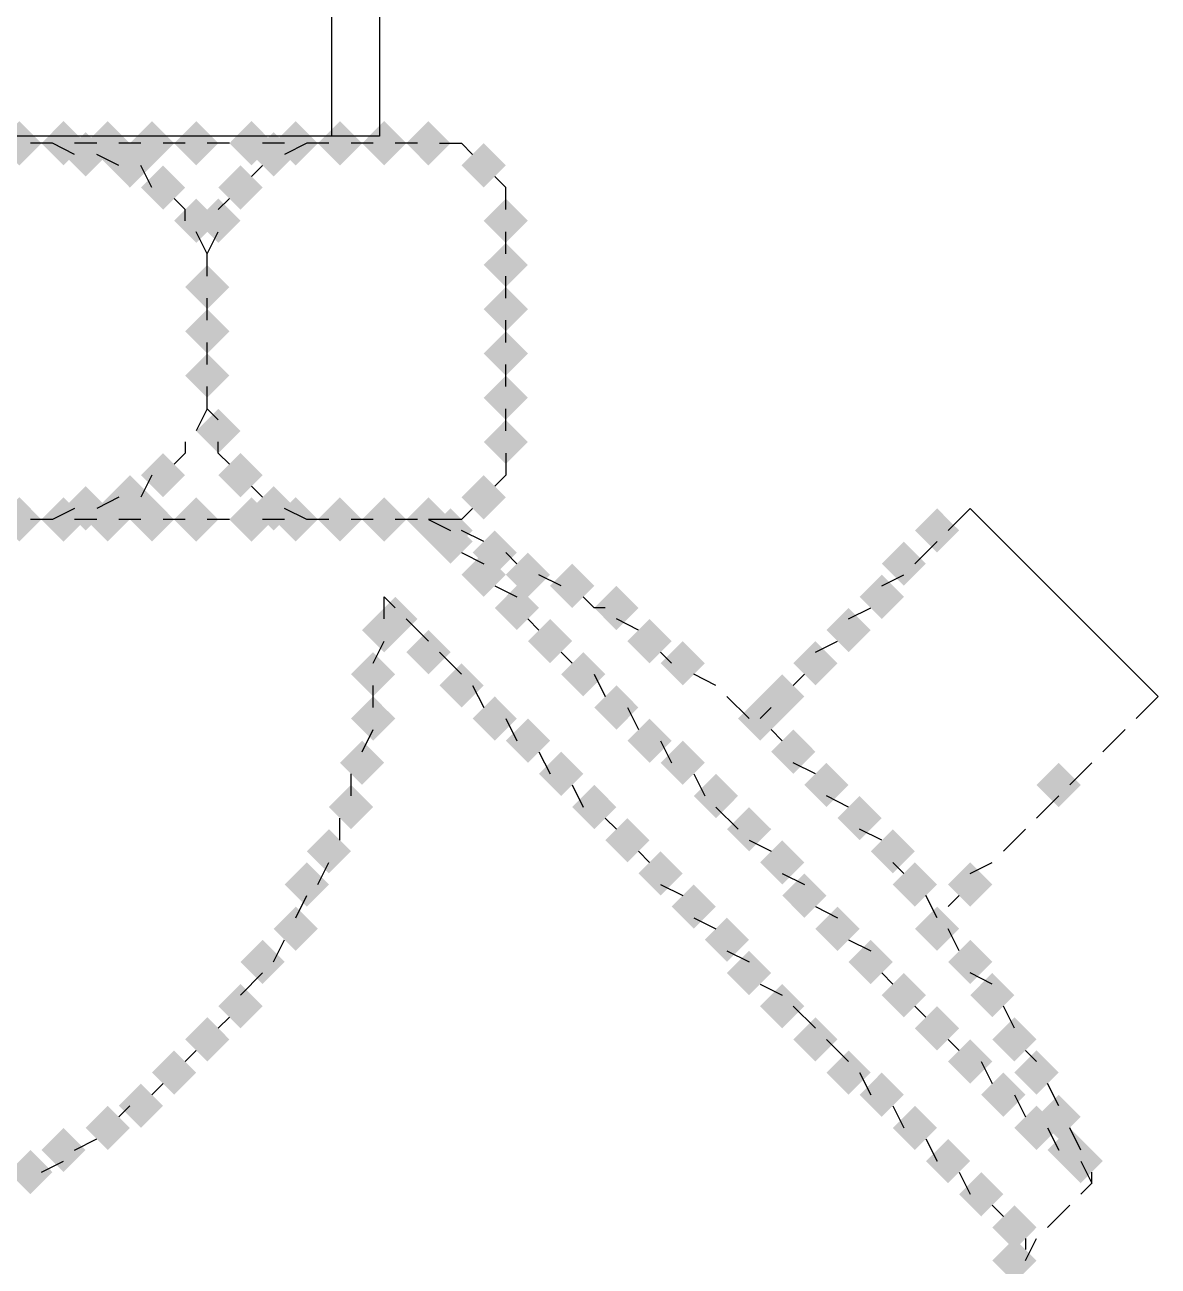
# Model space of a CAD drawing. Header units: centimetres. Extents: x -13594 to 4017, y -3206 to 1780.
# Drawn here: x -7156.7 to -7110.7, y -142.7 to -92.3 of the extents above; entities that cross this region are included whole.
import ezdxf

# ---------------------------------------------------------------- set-up
doc = ezdxf.new("R2010")
doc.units = ezdxf.units.CM
doc.layers.add('PDF_WATER', color=7, linetype='Continuous')

msp = doc.modelspace()

# ---------------------------------------------------------------- hatches: boundary and pattern name
at = {"linetype": 'Continuous', "lineweight": 18}
h = msp.add_hatch(dxfattribs=at)
h.set_pattern_fill('ANSI31', scale=24.300624, style=0)
h.set_pattern_definition([(45, (-11607.17, -4073.49), (-54.5565, 54.5565), [])])
edge = h.paths.add_edge_path(flags=0)
edge.add_line((-7142.325, -96.793), (-7142.325, -87.073))
edge.add_arc((-7199.431, -87.073), 57.106, 0, 90)
edge.add_line((-7199.431, -29.967), (-7284.131, -29.967))
edge.add_line((-7284.131, -29.967), (-7284.131, -31.911))
edge.add_line((-7284.131, -31.911), (-7199.431, -31.911))
edge.add_arc((-7199.431, -87.073), 55.162, 0, 90, ccw=False)
edge.add_line((-7144.269, -87.073), (-7144.269, -96.793))
edge.add_line((-7144.269, -96.793), (-7142.325, -96.793))
at = {"layer": 'PDF_WATER', "transparency": 33554559}
for points in [[(-7156.957, -97.979), (-7156.508, -97.53), (-7156.059, -97.081), (-7156.508, -96.631), (-7156.957, -96.182), (-7157.407, -96.631), (-7157.856, -97.081), (-7157.407, -97.53)], [(-7155.161, -97.979), (-7154.712, -97.53), (-7154.263, -97.081), (-7154.712, -96.631), (-7155.161, -96.182), (-7155.61, -96.631), (-7156.059, -97.081), (-7155.61, -97.53)], [(-7153.364, -97.979), (-7152.915, -97.53), (-7152.466, -97.081), (-7152.915, -96.631), (-7153.364, -96.182), (-7153.814, -96.631), (-7154.263, -97.081), (-7153.814, -97.53)], [(-7151.568, -97.979), (-7151.119, -97.53), (-7150.67, -97.081), (-7151.119, -96.631), (-7151.568, -96.182), (-7152.017, -96.631), (-7152.466, -97.081), (-7152.017, -97.53)], [(-7149.772, -97.979), (-7149.322, -97.53), (-7148.873, -97.081), (-7149.322, -96.631), (-7149.772, -96.182), (-7150.221, -96.631), (-7150.67, -97.081), (-7150.221, -97.53)], [(-7147.526, -97.979), (-7147.077, -97.53), (-7146.628, -97.081), (-7147.077, -96.631), (-7147.526, -96.182), (-7147.975, -96.631), (-7148.424, -97.081), (-7147.975, -97.53)], [(-7145.73, -97.979), (-7145.28, -97.53), (-7144.831, -97.081), (-7145.28, -96.631), (-7145.73, -96.182), (-7146.179, -96.631), (-7146.628, -97.081), (-7146.179, -97.53)], [(-7143.933, -97.979), (-7143.484, -97.53), (-7143.035, -97.081), (-7143.484, -96.631), (-7143.933, -96.182), (-7144.382, -96.631), (-7144.831, -97.081), (-7144.382, -97.53)], [(-7142.137, -97.979), (-7141.687, -97.53), (-7141.238, -97.081), (-7141.687, -96.631), (-7142.137, -96.182), (-7142.586, -96.631), (-7143.035, -97.081), (-7142.586, -97.53)], [(-7140.34, -97.979), (-7139.891, -97.53), (-7139.442, -97.081), (-7139.891, -96.631), (-7140.34, -96.182), (-7140.789, -96.631), (-7141.238, -97.081), (-7140.789, -97.53)], [(-7154.263, -98.428), (-7153.814, -97.979), (-7153.364, -97.53), (-7153.814, -97.081), (-7154.263, -96.631), (-7154.712, -97.081), (-7155.161, -97.53), (-7154.712, -97.979)], [(-7146.628, -98.428), (-7146.179, -97.979), (-7145.73, -97.53), (-7146.179, -97.081), (-7146.628, -96.631), (-7147.077, -97.081), (-7147.526, -97.53), (-7147.077, -97.979)], [(-7152.466, -98.877), (-7152.017, -98.428), (-7151.568, -97.979), (-7152.017, -97.53), (-7152.466, -97.081), (-7152.915, -97.53), (-7153.364, -97.979), (-7152.915, -98.428)], [(-7138.095, -98.877), (-7137.645, -98.428), (-7137.196, -97.979), (-7137.645, -97.53), (-7138.095, -97.081), (-7138.544, -97.53), (-7138.993, -97.979), (-7138.544, -98.428)], [(-7151.119, -99.775), (-7150.67, -99.326), (-7150.221, -98.877), (-7150.67, -98.428), (-7151.119, -97.979), (-7151.568, -98.428), (-7152.017, -98.877), (-7151.568, -99.326)], [(-7147.975, -99.775), (-7147.526, -99.326), (-7147.077, -98.877), (-7147.526, -98.428), (-7147.975, -97.979), (-7148.424, -98.428), (-7148.873, -98.877), (-7148.424, -99.326)], [(-7149.772, -101.123), (-7149.322, -100.673), (-7148.873, -100.224), (-7149.322, -99.775), (-7149.772, -99.326), (-7150.221, -99.775), (-7150.67, -100.224), (-7150.221, -100.673)], [(-7148.873, -101.123), (-7148.424, -100.673), (-7147.975, -100.224), (-7148.424, -99.775), (-7148.873, -99.326), (-7149.322, -99.775), (-7149.772, -100.224), (-7149.322, -100.673)], [(-7137.196, -101.123), (-7136.747, -100.673), (-7136.298, -100.224), (-7136.747, -99.775), (-7137.196, -99.326), (-7137.645, -99.775), (-7138.095, -100.224), (-7137.645, -100.673)], [(-7137.196, -102.919), (-7136.747, -102.47), (-7136.298, -102.021), (-7136.747, -101.572), (-7137.196, -101.123), (-7137.645, -101.572), (-7138.095, -102.021), (-7137.645, -102.47)], [(-7149.322, -103.817), (-7148.873, -103.368), (-7148.424, -102.919), (-7148.873, -102.47), (-7149.322, -102.021), (-7149.772, -102.47), (-7150.221, -102.919), (-7149.772, -103.368)], [(-7137.196, -104.716), (-7136.747, -104.266), (-7136.298, -103.817), (-7136.747, -103.368), (-7137.196, -102.919), (-7137.645, -103.368), (-7138.095, -103.817), (-7137.645, -104.266)], [(-7149.322, -105.614), (-7148.873, -105.165), (-7148.424, -104.716), (-7148.873, -104.266), (-7149.322, -103.817), (-7149.772, -104.266), (-7150.221, -104.716), (-7149.772, -105.165)], [(-7137.196, -106.512), (-7136.747, -106.063), (-7136.298, -105.614), (-7136.747, -105.165), (-7137.196, -104.716), (-7137.645, -105.165), (-7138.095, -105.614), (-7137.645, -106.063)], [(-7149.322, -107.41), (-7148.873, -106.961), (-7148.424, -106.512), (-7148.873, -106.063), (-7149.322, -105.614), (-7149.772, -106.063), (-7150.221, -106.512), (-7149.772, -106.961)], [(-7137.196, -108.308), (-7136.747, -107.859), (-7136.298, -107.41), (-7136.747, -106.961), (-7137.196, -106.512), (-7137.645, -106.961), (-7138.095, -107.41), (-7137.645, -107.859)], [(-7148.873, -109.656), (-7148.424, -109.207), (-7147.975, -108.758), (-7148.424, -108.308), (-7148.873, -107.859), (-7149.322, -108.308), (-7149.772, -108.758), (-7149.322, -109.207)], [(-7137.196, -110.105), (-7136.747, -109.656), (-7136.298, -109.207), (-7136.747, -108.758), (-7137.196, -108.308), (-7137.645, -108.758), (-7138.095, -109.207), (-7137.645, -109.656)], [(-7151.119, -111.452), (-7150.67, -111.003), (-7150.221, -110.554), (-7150.67, -110.105), (-7151.119, -109.656), (-7151.568, -110.105), (-7152.017, -110.554), (-7151.568, -111.003)], [(-7147.975, -111.452), (-7147.526, -111.003), (-7147.077, -110.554), (-7147.526, -110.105), (-7147.975, -109.656), (-7148.424, -110.105), (-7148.873, -110.554), (-7148.424, -111.003)], [(-7152.466, -112.351), (-7152.017, -111.901), (-7151.568, -111.452), (-7152.017, -111.003), (-7152.466, -110.554), (-7152.915, -111.003), (-7153.364, -111.452), (-7152.915, -111.901)], [(-7138.095, -112.351), (-7137.645, -111.901), (-7137.196, -111.452), (-7137.645, -111.003), (-7138.095, -110.554), (-7138.544, -111.003), (-7138.993, -111.452), (-7138.544, -111.901)], [(-7154.263, -112.8), (-7153.814, -112.351), (-7153.364, -111.901), (-7153.814, -111.452), (-7154.263, -111.003), (-7154.712, -111.452), (-7155.161, -111.901), (-7154.712, -112.351)], [(-7146.628, -112.8), (-7146.179, -112.351), (-7145.73, -111.901), (-7146.179, -111.452), (-7146.628, -111.003), (-7147.077, -111.452), (-7147.526, -111.901), (-7147.077, -112.351)], [(-7156.957, -113.249), (-7156.508, -112.8), (-7156.059, -112.351), (-7156.508, -111.901), (-7156.957, -111.452), (-7157.407, -111.901), (-7157.856, -112.351), (-7157.407, -112.8)], [(-7155.161, -113.249), (-7154.712, -112.8), (-7154.263, -112.351), (-7154.712, -111.901), (-7155.161, -111.452), (-7155.61, -111.901), (-7156.059, -112.351), (-7155.61, -112.8)], [(-7153.364, -113.249), (-7152.915, -112.8), (-7152.466, -112.351), (-7152.915, -111.901), (-7153.364, -111.452), (-7153.814, -111.901), (-7154.263, -112.351), (-7153.814, -112.8)], [(-7151.568, -113.249), (-7151.119, -112.8), (-7150.67, -112.351), (-7151.119, -111.901), (-7151.568, -111.452), (-7152.017, -111.901), (-7152.466, -112.351), (-7152.017, -112.8)], [(-7149.772, -113.249), (-7149.322, -112.8), (-7148.873, -112.351), (-7149.322, -111.901), (-7149.772, -111.452), (-7150.221, -111.901), (-7150.67, -112.351), (-7150.221, -112.8)], [(-7147.526, -113.249), (-7147.077, -112.8), (-7146.628, -112.351), (-7147.077, -111.901), (-7147.526, -111.452), (-7147.975, -111.901), (-7148.424, -112.351), (-7147.975, -112.8)], [(-7145.73, -113.249), (-7145.28, -112.8), (-7144.831, -112.351), (-7145.28, -111.901), (-7145.73, -111.452), (-7146.179, -111.901), (-7146.628, -112.351), (-7146.179, -112.8)], [(-7143.933, -113.249), (-7143.484, -112.8), (-7143.035, -112.351), (-7143.484, -111.901), (-7143.933, -111.452), (-7144.382, -111.901), (-7144.831, -112.351), (-7144.382, -112.8)], [(-7142.137, -113.249), (-7141.687, -112.8), (-7141.238, -112.351), (-7141.687, -111.901), (-7142.137, -111.452), (-7142.586, -111.901), (-7143.035, -112.351), (-7142.586, -112.8)], [(-7140.34, -113.249), (-7139.891, -112.8), (-7139.442, -112.351), (-7139.891, -111.901), (-7140.34, -111.452), (-7140.789, -111.901), (-7141.238, -112.351), (-7140.789, -112.8)], [(-7139.442, -113.698), (-7138.993, -113.249), (-7138.544, -112.8), (-7138.993, -112.351), (-7139.442, -111.901), (-7139.891, -112.351), (-7140.34, -112.8), (-7139.891, -113.249)], [(-7139.442, -114.147), (-7138.993, -113.698), (-7138.544, -113.249), (-7138.993, -112.8), (-7139.442, -112.351), (-7139.891, -112.8), (-7140.34, -113.249), (-7139.891, -113.698)], [(-7119.681, -113.698), (-7119.232, -113.249), (-7118.782, -112.8), (-7119.232, -112.351), (-7119.681, -111.901), (-7120.13, -112.351), (-7120.579, -112.8), (-7120.13, -113.249)], [(-7137.645, -114.596), (-7137.196, -114.147), (-7136.747, -113.698), (-7137.196, -113.249), (-7137.645, -112.8), (-7138.095, -113.249), (-7138.544, -113.698), (-7138.095, -114.147)], [(-7121.028, -115.045), (-7120.579, -114.596), (-7120.13, -114.147), (-7120.579, -113.698), (-7121.028, -113.249), (-7121.477, -113.698), (-7121.926, -114.147), (-7121.477, -114.596)], [(-7138.095, -115.494), (-7137.645, -115.045), (-7137.196, -114.596), (-7137.645, -114.147), (-7138.095, -113.698), (-7138.544, -114.147), (-7138.993, -114.596), (-7138.544, -115.045)], [(-7136.298, -115.494), (-7135.849, -115.045), (-7135.4, -114.596), (-7135.849, -114.147), (-7136.298, -113.698), (-7136.747, -114.147), (-7137.196, -114.596), (-7136.747, -115.045)], [(-7134.502, -115.943), (-7134.052, -115.494), (-7133.603, -115.045), (-7134.052, -114.596), (-7134.502, -114.147), (-7134.951, -114.596), (-7135.4, -115.045), (-7134.951, -115.494)], [(-7121.926, -116.393), (-7121.477, -115.943), (-7121.028, -115.494), (-7121.477, -115.045), (-7121.926, -114.596), (-7122.375, -115.045), (-7122.825, -115.494), (-7122.375, -115.943)], [(-7136.747, -116.842), (-7136.298, -116.393), (-7135.849, -115.943), (-7136.298, -115.494), (-7136.747, -115.045), (-7137.196, -115.494), (-7137.645, -115.943), (-7137.196, -116.393)], [(-7132.705, -116.842), (-7132.256, -116.393), (-7131.807, -115.943), (-7132.256, -115.494), (-7132.705, -115.045), (-7133.154, -115.494), (-7133.603, -115.943), (-7133.154, -116.393)], [(-7141.687, -117.291), (-7141.238, -116.842), (-7140.789, -116.393), (-7141.238, -115.943), (-7141.687, -115.494), (-7142.137, -115.943), (-7142.586, -116.393), (-7142.137, -116.842)], [(-7142.137, -117.74), (-7141.687, -117.291), (-7141.238, -116.842), (-7141.687, -116.393), (-7142.137, -115.943), (-7142.586, -116.393), (-7143.035, -116.842), (-7142.586, -117.291)], [(-7135.4, -118.189), (-7134.951, -117.74), (-7134.502, -117.291), (-7134.951, -116.842), (-7135.4, -116.393), (-7135.849, -116.842), (-7136.298, -117.291), (-7135.849, -117.74)], [(-7131.358, -118.189), (-7130.909, -117.74), (-7130.46, -117.291), (-7130.909, -116.842), (-7131.358, -116.393), (-7131.807, -116.842), (-7132.256, -117.291), (-7131.807, -117.74)], [(-7123.274, -117.74), (-7122.825, -117.291), (-7122.375, -116.842), (-7122.825, -116.393), (-7123.274, -115.943), (-7123.723, -116.393), (-7124.172, -116.842), (-7123.723, -117.291)], [(-7140.34, -118.638), (-7139.891, -118.189), (-7139.442, -117.74), (-7139.891, -117.291), (-7140.34, -116.842), (-7140.789, -117.291), (-7141.238, -117.74), (-7140.789, -118.189)], [(-7130.01, -119.087), (-7129.561, -118.638), (-7129.112, -118.189), (-7129.561, -117.74), (-7130.01, -117.291), (-7130.46, -117.74), (-7130.909, -118.189), (-7130.46, -118.638)], [(-7124.621, -119.087), (-7124.172, -118.638), (-7123.723, -118.189), (-7124.172, -117.74), (-7124.621, -117.291), (-7125.07, -117.74), (-7125.519, -118.189), (-7125.07, -118.638)], [(-7142.586, -119.536), (-7142.137, -119.087), (-7141.687, -118.638), (-7142.137, -118.189), (-7142.586, -117.74), (-7143.035, -118.189), (-7143.484, -118.638), (-7143.035, -119.087)], [(-7134.052, -119.536), (-7133.603, -119.087), (-7133.154, -118.638), (-7133.603, -118.189), (-7134.052, -117.74), (-7134.502, -118.189), (-7134.951, -118.638), (-7134.502, -119.087)], [(-7138.993, -119.986), (-7138.544, -119.536), (-7138.095, -119.087), (-7138.544, -118.638), (-7138.993, -118.189), (-7139.442, -118.638), (-7139.891, -119.087), (-7139.442, -119.536)], [(-7125.968, -120.435), (-7125.519, -119.986), (-7125.07, -119.536), (-7125.519, -119.087), (-7125.968, -118.638), (-7126.417, -119.087), (-7126.867, -119.536), (-7126.417, -119.986)], [(-7132.705, -120.884), (-7132.256, -120.435), (-7131.807, -119.986), (-7132.256, -119.536), (-7132.705, -119.087), (-7133.154, -119.536), (-7133.603, -119.986), (-7133.154, -120.435)], [(-7142.586, -121.333), (-7142.137, -120.884), (-7141.687, -120.435), (-7142.137, -119.986), (-7142.586, -119.536), (-7143.035, -119.986), (-7143.484, -120.435), (-7143.035, -120.884)], [(-7137.645, -121.333), (-7137.196, -120.884), (-7136.747, -120.435), (-7137.196, -119.986), (-7137.645, -119.536), (-7138.095, -119.986), (-7138.544, -120.435), (-7138.095, -120.884)], [(-7126.867, -121.333), (-7126.417, -120.884), (-7125.968, -120.435), (-7126.417, -119.986), (-7126.867, -119.536), (-7127.316, -119.986), (-7127.765, -120.435), (-7127.316, -120.884)], [(-7136.298, -122.231), (-7135.849, -121.782), (-7135.4, -121.333), (-7135.849, -120.884), (-7136.298, -120.435), (-7136.747, -120.884), (-7137.196, -121.333), (-7136.747, -121.782)], [(-7131.358, -122.231), (-7130.909, -121.782), (-7130.46, -121.333), (-7130.909, -120.884), (-7131.358, -120.435), (-7131.807, -120.884), (-7132.256, -121.333), (-7131.807, -121.782)], [(-7125.519, -122.68), (-7125.07, -122.231), (-7124.621, -121.782), (-7125.07, -121.333), (-7125.519, -120.884), (-7125.968, -121.333), (-7126.417, -121.782), (-7125.968, -122.231)], [(-7143.035, -123.129), (-7142.586, -122.68), (-7142.137, -122.231), (-7142.586, -121.782), (-7143.035, -121.333), (-7143.484, -121.782), (-7143.933, -122.231), (-7143.484, -122.68)], [(-7130.01, -123.129), (-7129.561, -122.68), (-7129.112, -122.231), (-7129.561, -121.782), (-7130.01, -121.333), (-7130.46, -121.782), (-7130.909, -122.231), (-7130.46, -122.68)], [(-7134.951, -123.578), (-7134.502, -123.129), (-7134.052, -122.68), (-7134.502, -122.231), (-7134.951, -121.782), (-7135.4, -122.231), (-7135.849, -122.68), (-7135.4, -123.129)], [(-7124.172, -124.028), (-7123.723, -123.578), (-7123.274, -123.129), (-7123.723, -122.68), (-7124.172, -122.231), (-7124.621, -122.68), (-7125.07, -123.129), (-7124.621, -123.578)], [(-7114.74, -124.028), (-7114.291, -123.578), (-7113.842, -123.129), (-7114.291, -122.68), (-7114.74, -122.231), (-7115.19, -122.68), (-7115.639, -123.129), (-7115.19, -123.578)], [(-7128.663, -124.477), (-7128.214, -124.028), (-7127.765, -123.578), (-7128.214, -123.129), (-7128.663, -122.68), (-7129.112, -123.129), (-7129.561, -123.578), (-7129.112, -124.028)], [(-7143.484, -124.926), (-7143.035, -124.477), (-7142.586, -124.028), (-7143.035, -123.578), (-7143.484, -123.129), (-7143.933, -123.578), (-7144.382, -124.028), (-7143.933, -124.477)], [(-7133.603, -124.926), (-7133.154, -124.477), (-7132.705, -124.028), (-7133.154, -123.578), (-7133.603, -123.129), (-7134.052, -123.578), (-7134.502, -124.028), (-7134.052, -124.477)], [(-7122.825, -125.375), (-7122.375, -124.926), (-7121.926, -124.477), (-7122.375, -124.028), (-7122.825, -123.578), (-7123.274, -124.028), (-7123.723, -124.477), (-7123.274, -124.926)], [(-7127.316, -125.824), (-7126.867, -125.375), (-7126.417, -124.926), (-7126.867, -124.477), (-7127.316, -124.028), (-7127.765, -124.477), (-7128.214, -124.926), (-7127.765, -125.375)], [(-7144.382, -126.722), (-7143.933, -126.273), (-7143.484, -125.824), (-7143.933, -125.375), (-7144.382, -124.926), (-7144.831, -125.375), (-7145.28, -125.824), (-7144.831, -126.273)], [(-7132.256, -126.273), (-7131.807, -125.824), (-7131.358, -125.375), (-7131.807, -124.926), (-7132.256, -124.477), (-7132.705, -124.926), (-7133.154, -125.375), (-7132.705, -125.824)], [(-7121.477, -126.722), (-7121.028, -126.273), (-7120.579, -125.824), (-7121.028, -125.375), (-7121.477, -124.926), (-7121.926, -125.375), (-7122.375, -125.824), (-7121.926, -126.273)], [(-7125.968, -127.171), (-7125.519, -126.722), (-7125.07, -126.273), (-7125.519, -125.824), (-7125.968, -125.375), (-7126.417, -125.824), (-7126.867, -126.273), (-7126.417, -126.722)], [(-7130.909, -127.621), (-7130.46, -127.171), (-7130.01, -126.722), (-7130.46, -126.273), (-7130.909, -125.824), (-7131.358, -126.273), (-7131.807, -126.722), (-7131.358, -127.171)], [(-7145.28, -128.07), (-7144.831, -127.621), (-7144.382, -127.171), (-7144.831, -126.722), (-7145.28, -126.273), (-7145.73, -126.722), (-7146.179, -127.171), (-7145.73, -127.621)], [(-7120.579, -128.07), (-7120.13, -127.621), (-7119.681, -127.171), (-7120.13, -126.722), (-7120.579, -126.273), (-7121.028, -126.722), (-7121.477, -127.171), (-7121.028, -127.621)], [(-7118.333, -128.07), (-7117.884, -127.621), (-7117.435, -127.171), (-7117.884, -126.722), (-7118.333, -126.273), (-7118.782, -126.722), (-7119.232, -127.171), (-7118.782, -127.621)], [(-7125.07, -128.519), (-7124.621, -128.07), (-7124.172, -127.621), (-7124.621, -127.171), (-7125.07, -126.722), (-7125.519, -127.171), (-7125.968, -127.621), (-7125.519, -128.07)], [(-7129.561, -128.968), (-7129.112, -128.519), (-7128.663, -128.07), (-7129.112, -127.621), (-7129.561, -127.171), (-7130.01, -127.621), (-7130.46, -128.07), (-7130.01, -128.519)], [(-7145.73, -129.866), (-7145.28, -129.417), (-7144.831, -128.968), (-7145.28, -128.519), (-7145.73, -128.07), (-7146.179, -128.519), (-7146.628, -128.968), (-7146.179, -129.417)], [(-7123.723, -129.866), (-7123.274, -129.417), (-7122.825, -128.968), (-7123.274, -128.519), (-7123.723, -128.07), (-7124.172, -128.519), (-7124.621, -128.968), (-7124.172, -129.417)], [(-7119.681, -129.866), (-7119.232, -129.417), (-7118.782, -128.968), (-7119.232, -128.519), (-7119.681, -128.07), (-7120.13, -128.519), (-7120.579, -128.968), (-7120.13, -129.417)], [(-7128.214, -130.315), (-7127.765, -129.866), (-7127.316, -129.417), (-7127.765, -128.968), (-7128.214, -128.519), (-7128.663, -128.968), (-7129.112, -129.417), (-7128.663, -129.866)], [(-7147.077, -131.213), (-7146.628, -130.764), (-7146.179, -130.315), (-7146.628, -129.866), (-7147.077, -129.417), (-7147.526, -129.866), (-7147.975, -130.315), (-7147.526, -130.764)], [(-7122.375, -131.213), (-7121.926, -130.764), (-7121.477, -130.315), (-7121.926, -129.866), (-7122.375, -129.417), (-7122.825, -129.866), (-7123.274, -130.315), (-7122.825, -130.764)], [(-7118.333, -131.213), (-7117.884, -130.764), (-7117.435, -130.315), (-7117.884, -129.866), (-7118.333, -129.417), (-7118.782, -129.866), (-7119.232, -130.315), (-7118.782, -130.764)], [(-7127.316, -131.663), (-7126.867, -131.213), (-7126.417, -130.764), (-7126.867, -130.315), (-7127.316, -129.866), (-7127.765, -130.315), (-7128.214, -130.764), (-7127.765, -131.213)], [(-7121.028, -132.561), (-7120.579, -132.112), (-7120.13, -131.663), (-7120.579, -131.213), (-7121.028, -130.764), (-7121.477, -131.213), (-7121.926, -131.663), (-7121.477, -132.112)], [(-7117.435, -132.561), (-7116.986, -132.112), (-7116.537, -131.663), (-7116.986, -131.213), (-7117.435, -130.764), (-7117.884, -131.213), (-7118.333, -131.663), (-7117.884, -132.112)], [(-7147.975, -133.01), (-7147.526, -132.561), (-7147.077, -132.112), (-7147.526, -131.663), (-7147.975, -131.213), (-7148.424, -131.663), (-7148.873, -132.112), (-7148.424, -132.561)], [(-7125.968, -133.01), (-7125.519, -132.561), (-7125.07, -132.112), (-7125.519, -131.663), (-7125.968, -131.213), (-7126.417, -131.663), (-7126.867, -132.112), (-7126.417, -132.561)], [(-7119.681, -133.908), (-7119.232, -133.459), (-7118.782, -133.01), (-7119.232, -132.561), (-7119.681, -132.112), (-7120.13, -132.561), (-7120.579, -133.01), (-7120.13, -133.459)], [(-7149.322, -134.357), (-7148.873, -133.908), (-7148.424, -133.459), (-7148.873, -133.01), (-7149.322, -132.561), (-7149.772, -133.01), (-7150.221, -133.459), (-7149.772, -133.908)], [(-7124.621, -134.357), (-7124.172, -133.908), (-7123.723, -133.459), (-7124.172, -133.01), (-7124.621, -132.561), (-7125.07, -133.01), (-7125.519, -133.459), (-7125.07, -133.908)], [(-7116.537, -134.357), (-7116.088, -133.908), (-7115.639, -133.459), (-7116.088, -133.01), (-7116.537, -132.561), (-7116.986, -133.01), (-7117.435, -133.459), (-7116.986, -133.908)], [(-7118.333, -135.256), (-7117.884, -134.806), (-7117.435, -134.357), (-7117.884, -133.908), (-7118.333, -133.459), (-7118.782, -133.908), (-7119.232, -134.357), (-7118.782, -134.806)], [(-7150.67, -135.705), (-7150.221, -135.256), (-7149.772, -134.806), (-7150.221, -134.357), (-7150.67, -133.908), (-7151.119, -134.357), (-7151.568, -134.806), (-7151.119, -135.256)], [(-7123.274, -135.705), (-7122.825, -135.256), (-7122.375, -134.806), (-7122.825, -134.357), (-7123.274, -133.908), (-7123.723, -134.357), (-7124.172, -134.806), (-7123.723, -135.256)], [(-7115.639, -135.705), (-7115.19, -135.256), (-7114.74, -134.806), (-7115.19, -134.357), (-7115.639, -133.908), (-7116.088, -134.357), (-7116.537, -134.806), (-7116.088, -135.256)], [(-7121.926, -136.603), (-7121.477, -136.154), (-7121.028, -135.705), (-7121.477, -135.256), (-7121.926, -134.806), (-7122.375, -135.256), (-7122.825, -135.705), (-7122.375, -136.154)], [(-7116.986, -136.603), (-7116.537, -136.154), (-7116.088, -135.705), (-7116.537, -135.256), (-7116.986, -134.806), (-7117.435, -135.256), (-7117.884, -135.705), (-7117.435, -136.154)], [(-7152.017, -137.052), (-7151.568, -136.603), (-7151.119, -136.154), (-7151.568, -135.705), (-7152.017, -135.256), (-7152.466, -135.705), (-7152.915, -136.154), (-7152.466, -136.603)], [(-7114.74, -137.501), (-7114.291, -137.052), (-7113.842, -136.603), (-7114.291, -136.154), (-7114.74, -135.705), (-7115.19, -136.154), (-7115.639, -136.603), (-7115.19, -137.052)], [(-7153.364, -137.95), (-7152.915, -137.501), (-7152.466, -137.052), (-7152.915, -136.603), (-7153.364, -136.154), (-7153.814, -136.603), (-7154.263, -137.052), (-7153.814, -137.501)], [(-7120.579, -137.95), (-7120.13, -137.501), (-7119.681, -137.052), (-7120.13, -136.603), (-7120.579, -136.154), (-7121.028, -136.603), (-7121.477, -137.052), (-7121.028, -137.501)], [(-7115.639, -137.95), (-7115.19, -137.501), (-7114.74, -137.052), (-7115.19, -136.603), (-7115.639, -136.154), (-7116.088, -136.603), (-7116.537, -137.052), (-7116.088, -137.501)], [(-7155.161, -138.848), (-7154.712, -138.399), (-7154.263, -137.95), (-7154.712, -137.501), (-7155.161, -137.052), (-7155.61, -137.501), (-7156.059, -137.95), (-7155.61, -138.399)], [(-7114.291, -138.848), (-7113.842, -138.399), (-7113.393, -137.95), (-7113.842, -137.501), (-7114.291, -137.052), (-7114.74, -137.501), (-7115.19, -137.95), (-7114.74, -138.399)], [(-7119.232, -139.298), (-7118.782, -138.848), (-7118.333, -138.399), (-7118.782, -137.95), (-7119.232, -137.501), (-7119.681, -137.95), (-7120.13, -138.399), (-7119.681, -138.848)], [(-7113.842, -139.298), (-7113.393, -138.848), (-7112.944, -138.399), (-7113.393, -137.95), (-7113.842, -137.501), (-7114.291, -137.95), (-7114.74, -138.399), (-7114.291, -138.848)], [(-7156.508, -139.747), (-7156.059, -139.298), (-7155.61, -138.848), (-7156.059, -138.399), (-7156.508, -137.95), (-7156.957, -138.399), (-7157.407, -138.848), (-7156.957, -139.298)], [(-7117.884, -140.645), (-7117.435, -140.196), (-7116.986, -139.747), (-7117.435, -139.298), (-7117.884, -138.848), (-7118.333, -139.298), (-7118.782, -139.747), (-7118.333, -140.196)], [(-7116.537, -141.992), (-7116.088, -141.543), (-7115.639, -141.094), (-7116.088, -140.645), (-7116.537, -140.196), (-7116.986, -140.645), (-7117.435, -141.094), (-7116.986, -141.543)], [(-7116.537, -143.34), (-7116.088, -142.89), (-7115.639, -142.441), (-7116.088, -141.992), (-7116.537, -141.543), (-7116.986, -141.992), (-7117.435, -142.441), (-7116.986, -142.89)]]:
    msp.add_hatch(color=256, dxfattribs=at).paths.add_polyline_path(points)

# ---------------------------------------------------------------- linework, layer by layer
at = {"color": 7, "linetype": 'Continuous', "lineweight": 25}
for p, q in [((-7144.269, -96.793, -10.154), (-7144.269, -87.073, -10.154)), ((-7142.325, -87.073, -10.154), (-7142.325, -96.793, -10.154)), ((-7144.269, -96.793, -10.154), (-7176.832, -96.793, -10.154)), ((-7142.325, -96.793, -10.154), (-7144.269, -96.793, -10.154))]:
    msp.add_line(p, q, dxfattribs=at)
msp.add_line((-7118.333, -111.901, -10.154), (-7110.698, -119.536, -10.154))
at = {"layer": 'PDF_WATER', "lineweight": 25, "elevation": -10.154}
for points in [[(-7154.712, -97.53), (-7155.61, -97.081), (-7156.508, -97.081)], [(-7153.814, -97.081), (-7154.712, -97.081)], [(-7152.017, -97.081), (-7152.915, -97.081)], [(-7150.221, -97.081), (-7151.119, -97.081)], [(-7148.424, -97.081), (-7149.322, -97.081)], [(-7146.179, -97.081), (-7147.077, -97.081)], [(-7144.382, -97.081), (-7145.28, -97.081), (-7146.179, -97.53)], [(-7142.586, -97.081), (-7143.484, -97.081)], [(-7140.789, -97.081), (-7141.687, -97.081)], [(-7139.891, -97.081), (-7138.993, -97.081), (-7138.544, -97.53)], [(-7152.915, -97.979), (-7153.814, -97.53)], [(-7151.568, -98.877), (-7152.017, -97.979)], [(-7147.077, -97.979), (-7147.526, -98.428)], [(-7137.196, -99.775), (-7137.196, -98.877), (-7137.645, -98.428)], [(-7150.221, -100.224), (-7150.221, -99.775), (-7150.67, -99.326)], [(-7148.424, -99.326), (-7148.873, -99.775)], [(-7149.322, -101.572), (-7149.772, -100.673)], [(-7149.322, -102.47), (-7149.322, -101.572), (-7148.873, -100.673)], [(-7137.196, -101.572), (-7137.196, -100.673)], [(-7137.196, -103.368), (-7137.196, -102.47)], [(-7149.322, -104.266), (-7149.322, -103.368)], [(-7137.196, -105.165), (-7137.196, -104.266)], [(-7149.322, -106.063), (-7149.322, -105.165)], [(-7137.196, -106.961), (-7137.196, -106.063)], [(-7148.873, -108.308), (-7149.322, -107.859), (-7149.322, -106.961)], [(-7149.322, -107.859), (-7149.772, -108.758)], [(-7137.196, -108.758), (-7137.196, -107.859)], [(-7150.221, -109.207), (-7150.221, -109.656), (-7150.67, -110.105)], [(-7148.424, -110.105), (-7148.873, -109.656), (-7148.873, -109.207)], [(-7137.196, -109.656), (-7137.196, -110.554), (-7137.645, -111.003)], [(-7151.568, -110.554), (-7152.017, -111.452)], [(-7147.077, -111.452), (-7147.526, -111.003)], [(-7152.915, -111.452), (-7153.814, -111.901)], [(-7154.712, -111.901), (-7155.61, -112.351), (-7156.508, -112.351)], [(-7153.814, -112.351), (-7154.712, -112.351)], [(-7152.017, -112.351), (-7152.915, -112.351)], [(-7150.221, -112.351), (-7151.119, -112.351)], [(-7148.424, -112.351), (-7149.322, -112.351)], [(-7146.179, -112.351), (-7147.077, -112.351)], [(-7144.382, -112.351), (-7145.28, -112.351), (-7146.179, -111.901)], [(-7142.586, -112.351), (-7143.484, -112.351)], [(-7140.789, -112.351), (-7141.687, -112.351)], [(-7138.544, -111.901), (-7138.993, -112.351), (-7139.891, -112.351), (-7140.34, -112.351), (-7139.442, -112.8)], [(-7119.232, -112.8), (-7118.333, -111.901)], [(-7138.095, -113.249), (-7138.993, -112.8)], [(-7120.579, -114.147), (-7119.681, -113.249)], [(-7138.993, -113.698), (-7138.095, -114.147)], [(-7136.747, -114.147), (-7137.196, -113.698)], [(-7134.951, -115.045), (-7135.849, -114.596)], [(-7121.926, -115.045), (-7121.028, -114.596)], [(-7137.645, -115.045), (-7136.747, -115.494)], [(-7142.137, -116.393), (-7142.137, -115.494), (-7141.687, -115.943)], [(-7133.154, -115.943), (-7133.603, -115.943), (-7134.052, -115.494)], [(-7141.238, -116.393), (-7140.34, -117.291)], [(-7136.298, -116.393), (-7135.849, -116.842)], [(-7131.807, -116.842), (-7132.705, -116.393)], [(-7123.274, -116.393), (-7122.375, -115.943)], [(-7142.586, -118.189), (-7142.137, -117.291)], [(-7124.621, -117.74), (-7123.723, -117.291)], [(-7139.891, -117.74), (-7138.993, -118.638)], [(-7134.951, -117.74), (-7134.502, -118.189)], [(-7130.46, -118.189), (-7130.909, -117.74)], [(-7133.603, -118.638), (-7133.154, -119.536)], [(-7128.663, -119.087), (-7129.561, -118.638)], [(-7125.519, -119.087), (-7125.07, -118.638)], [(-7142.586, -119.986), (-7142.586, -119.087)], [(-7138.544, -119.087), (-7138.095, -119.986)], [(-7127.316, -120.435), (-7128.214, -119.536)], [(-7111.597, -120.435), (-7110.698, -119.536)], [(-7137.196, -120.435), (-7136.747, -121.333)], [(-7132.256, -119.986), (-7131.807, -120.884)], [(-7126.867, -120.435), (-7126.417, -119.986)], [(-7143.035, -121.782), (-7142.586, -120.884)], [(-7125.968, -121.333), (-7126.417, -120.884)], [(-7112.944, -121.782), (-7112.046, -120.884)], [(-7130.909, -121.333), (-7130.46, -122.231)], [(-7135.849, -121.782), (-7135.4, -122.68)], [(-7124.621, -122.68), (-7125.519, -122.231)], [(-7114.291, -123.129), (-7113.393, -122.231)], [(-7143.484, -123.578), (-7143.484, -122.68)], [(-7129.561, -122.68), (-7129.112, -123.578)], [(-7134.502, -123.129), (-7134.052, -124.028)], [(-7123.274, -124.028), (-7124.172, -123.578)], [(-7115.639, -124.477), (-7114.74, -123.578)], [(-7128.663, -124.028), (-7127.765, -124.926)], [(-7143.933, -125.375), (-7143.933, -124.477)], [(-7133.154, -124.477), (-7132.705, -124.926)], [(-7121.926, -125.375), (-7122.825, -124.926)], [(-7116.986, -125.824), (-7116.088, -124.926)], [(-7127.316, -125.375), (-7126.417, -125.824)], [(-7131.807, -125.824), (-7131.358, -126.273)], [(-7144.831, -127.171), (-7144.382, -126.273)], [(-7121.028, -126.722), (-7121.477, -126.273)], [(-7118.333, -126.722), (-7117.435, -126.273)], [(-7125.968, -126.722), (-7125.07, -127.171)], [(-7130.909, -127.171), (-7130.01, -127.621)], [(-7145.73, -128.519), (-7145.28, -127.621)], [(-7119.681, -128.519), (-7120.13, -127.621)], [(-7119.232, -128.07), (-7118.782, -127.621)], [(-7124.621, -128.07), (-7123.723, -128.519)], [(-7129.561, -128.519), (-7128.663, -128.968)], [(-7118.782, -129.866), (-7119.232, -128.968)], [(-7146.628, -130.315), (-7146.179, -129.417)], [(-7123.274, -129.417), (-7122.375, -129.866)], [(-7128.214, -129.866), (-7127.316, -130.315)], [(-7147.975, -131.663), (-7147.077, -130.764)], [(-7121.926, -130.764), (-7121.477, -131.213)], [(-7117.435, -131.213), (-7118.333, -130.764)], [(-7126.867, -131.213), (-7125.968, -131.663)], [(-7125.519, -132.112), (-7124.621, -133.01)], [(-7120.579, -132.112), (-7120.13, -132.561)], [(-7116.537, -133.01), (-7116.986, -132.112)], [(-7148.873, -133.01), (-7148.424, -132.561)], [(-7124.172, -133.459), (-7123.274, -134.357)], [(-7119.232, -133.459), (-7118.782, -133.908)], [(-7150.221, -134.357), (-7149.772, -133.908)], [(-7115.639, -134.357), (-7116.088, -133.908)], [(-7117.884, -134.357), (-7117.435, -135.256)], [(-7122.825, -134.806), (-7122.375, -135.705)], [(-7151.568, -135.705), (-7151.119, -135.256)], [(-7114.74, -136.154), (-7115.19, -135.256)], [(-7116.537, -135.705), (-7116.088, -136.603)], [(-7152.915, -136.603), (-7152.466, -136.154)], [(-7121.477, -136.154), (-7121.028, -137.052)], [(-7115.19, -137.052), (-7114.74, -137.95)], [(-7113.842, -137.95), (-7114.291, -137.052)], [(-7154.712, -137.95), (-7153.814, -137.501)], [(-7120.13, -137.501), (-7119.681, -138.399)], [(-7156.059, -138.848), (-7155.161, -138.399)], [(-7113.842, -138.399), (-7113.393, -139.298), (-7113.393, -138.848)], [(-7118.782, -138.848), (-7118.333, -139.747)], [(-7113.842, -139.747), (-7113.393, -139.298)], [(-7117.435, -140.196), (-7116.986, -140.645)], [(-7115.19, -141.094), (-7114.291, -140.196)], [(-7116.088, -141.543), (-7116.088, -141.992)], [(-7116.088, -142.441), (-7115.639, -141.543)]]:
    msp.add_lwpolyline(points, dxfattribs=at)

doc.saveas('drawing.dxf')
